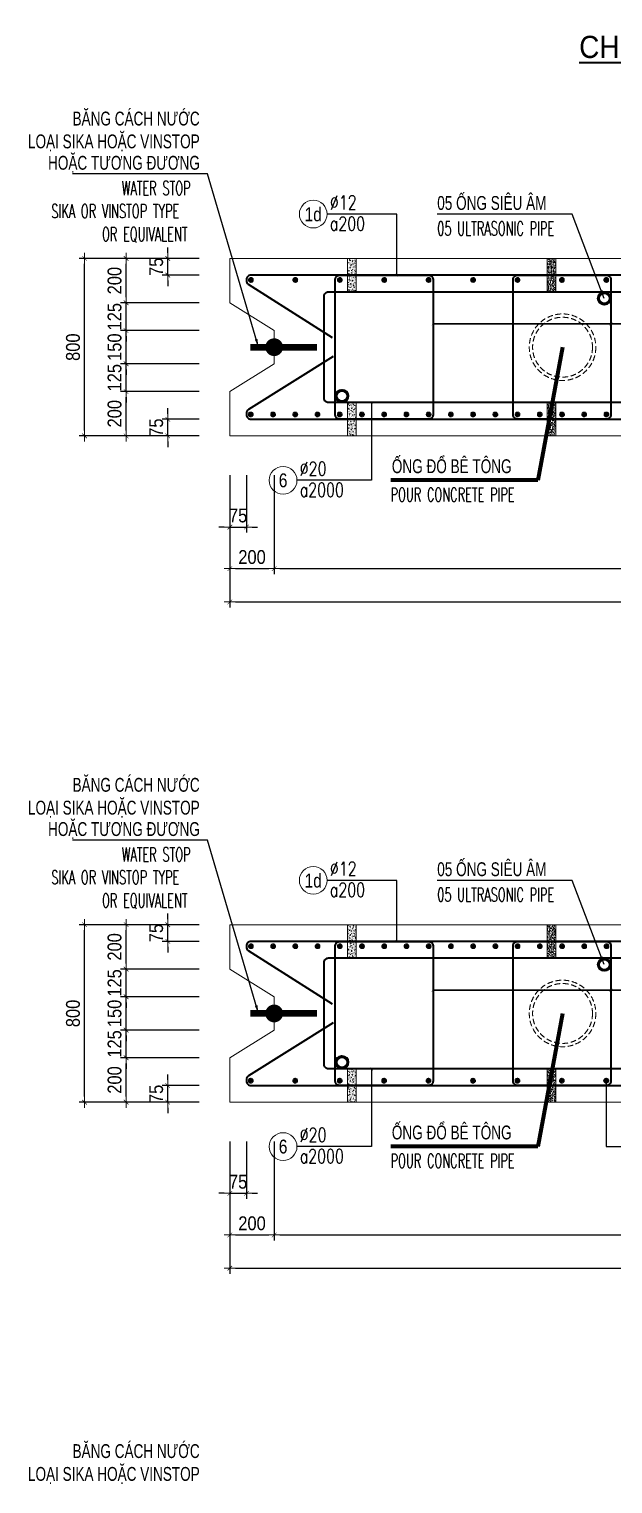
# Model space of a CAD drawing. Header units: millimetres. Extents: x -642477 to 1168880, y -27982 to 330379.
# Drawn here: x 261672 to 269568, y 82072 to 101745 of the extents above; entities that cross this region are included whole.
import ezdxf
from ezdxf.enums import TextEntityAlignment as Align

# ---------------------------------------------------------------- set-up
doc = ezdxf.new("R2010")
doc.units = ezdxf.units.MM
doc.linetypes.add('HIDDEN', pattern=[0.375, 0.25, -0.125])
doc.linetypes.add('HIDDEN2', pattern=[4.7625, 3.175, -1.5875])
doc.layers.get('0').update_dxf_attribs({"lineweight": 20})
doc.layers.get('Defpoints').update_dxf_attribs({"color": 151, "lineweight": 9})
for name, color, linetype, lineweight in [('NDC_S_BEAM', 3, 'HIDDEN2', 20), ('NDC_S_BREAK-LINE', 1, 'Continuous', 15), ('NDC_S_DIAPHGRAM WALL', 3, 'Continuous', 20), ('NDC_S_DIM', 1, 'Continuous', 15), ('NDC_S_ENG TITLE', 3, 'Continuous', 20), ('NDC_S_HATCH MATERIAL', 8, 'Continuous', 13), ('NDC_S_LEADER', 1, 'Continuous', 15), ('NDC_S_LEVEL TEXT', 7, 'Continuous', 20), ('NDC_S_REBAR', 4, 'Continuous', 35), ('NDC_S_VN TEXT', 7, 'Continuous', 20), ('NDC_S_VN TITLE', 6, 'Continuous', 35)]:
    doc.layers.add(name, color=color, linetype=linetype, lineweight=lineweight)
doc.layers.add('NDC_S_REBAR DES.', color=2, linetype='Continuous')
doc.styles.add('ARIAL', font='arial.ttf', dxfattribs={"width": 0.8})
doc.styles.add('NDC_ARIAL', font='arial.ttf', dxfattribs={"width": 0.85})
doc.styles.add('NDC_DIM', font='', dxfattribs={"width": 0.75})
doc.styles.add('NDC_EN TXT', font='romans.shx', dxfattribs={"width": 0.8})
doc.styles.get('NDC_DIM').set_extended_font_data('Dotum')
doc.dimstyles.new('A1-NDC-1-25 (x3)', dxfattribs={"dimscale": 75, "dimtxt": 2.5, "dimasz": 1, "dimexe": 1, "dimexo": 0, "dimgap": 0.8, "dimtad": 1, "dimdec": 0, "dimlfac": 0.333333, "dimdsep": 46, "dimtxsty": 'NDC_ARIAL', "dimblk": 'DIMMARK', "dimcen": 49999.938995, "dimdle": 1.5, "dimclrd": 1, "dimclre": 1, "dimclrt": 3, "dimadec": 0, "dimazin": 0, "dimtfac": 1, "dimtdec": 0, "dimtix": 1, "dimtmove": 2, "dimatfit": 3, "dimfxl": 1, "dimarcsym": 0})
doc.dimstyles.new('NDC_dim_25', dxfattribs={"dimscale": 25, "dimtxt": 2.2, "dimasz": 1.5, "dimexe": 1.5, "dimexo": 2.5, "dimgap": 1, "dimtad": 1, "dimdec": 0, "dimzin": 0, "dimdsep": 46, "dimtxsty": 'NDC_DIM', "dimblk": 'DIMMARK', "dimcen": 0.09, "dimdle": 1.2, "dimclrd": 1, "dimclre": 1, "dimclrt": 3, "dimadec": 0, "dimazin": 0, "dimtfac": 1, "dimtdec": 0, "dimtix": 1, "dimtofl": 0, "dimtmove": 0, "dimatfit": 3, "dimfxl": 6, "dimfxlon": 1, "dimtolj": 1, "dimtzin": 0, "dimarcsym": 0})

# ---------------------------------------------------------------- blocks, each defined once
blk = doc.blocks.new('DIMMARK')
at = {"layer": 'NDC_S_DIM', "color": 1}
blk.add_line((-1.5, 0), (1, 0), dxfattribs=at)
at = {"layer": 'NDC_S_DIM', "color": 2, "const_width": 0.1}
blk.add_lwpolyline([(-0.42, -0.42), (0.42, 0.42)], dxfattribs=at)
blk = doc.blocks.new('TV_001')
at = {"layer": 'NDC_S_DIAPHGRAM WALL', "ltscale": 0.01}
blk.add_line((20916.7, 15181.6), (26388.8, 13991.9), dxfattribs=at)
for points in [[(26558.8, 14773.6), (21086.6, 15963.3)], [(26558.8, 14773.6), (26516.3, 14578.2), (26294.3, 14498.5), (26262.4, 14352), (26431.3, 14187.3), (26388.8, 13991.9)]]:
    blk.add_lwpolyline(points, dxfattribs=at)
at = {"layer": 'NDC_S_DIAPHGRAM WALL', "ltscale": 50, "const_width": 30}
blk.add_lwpolyline([(26383.3, 14402.4), (26090.1, 14466.2)], dxfattribs=at)
at = {"layer": 'NDC_S_DIAPHGRAM WALL', "ltscale": 50, "const_width": 40}
blk.add_lwpolyline([(26297.9, 14421, -1), (26258.8, 14429.5, -1)], format="xyb", close=True, dxfattribs=at)
blk = doc.blocks.new('Ong sieu am')
at = {"layer": 'NDC_S_HATCH MATERIAL'}
h = blk.add_hatch(dxfattribs=at)
h.set_pattern_fill('ANSI31', color=256, scale=20)
h.set_pattern_definition([(45, (0, 0), (-1.76776695, 1.76776695), [])])
h.paths.add_polyline_path([(-7119.3, 51158.9, 1), (-7179.3, 51158.9, 1)])
h.paths.add_polyline_path([(-7171.3, 51158.9, -1), (-7127.3, 51158.9, -1)], flags=16)
at = {"layer": 'NDC_S_REBAR DES.'}
for radius in [30, 22]:
    blk.add_circle((-7149.3, 51158.9), radius, dxfattribs=at)
blk = doc.blocks.new('ong do BT')
at = {"layer": 'NDC_S_HATCH MATERIAL', "linetype": 'HIDDEN', "ltscale": 100}
for radius in [150, 135]:
    blk.add_circle((-6323.7, 51237.8), radius, dxfattribs=at)
blk = doc.blocks.new('con ke BT')
at = {"layer": 'NDC_S_HATCH MATERIAL'}
h = blk.add_hatch(dxfattribs=at)
h.set_pattern_fill('AR-CONC', color=256, scale=2)
h.set_pattern_definition([(50, (0, 0), (14.3452037, -1.2550427), [1.5, -16.5]), (355, (0, 0), (-2.7750267, 15.0438427), [1.2, -13.2]), (100.451444, (1.195, -0.105), (11.570177, 13.7888), [1.274804, -14.0228422]), (46.1842, (0, 4), (21.3448266, -3.3103856), [2.25, -24.75]), (96.635635, (1.779, 3.724), (18.693239, 19.482372), [1.912207, -21.034275]), (351.184164, (0, 4), (18.693239, 19.482372), [1.8, -19.8]), (21, (2, 3), (11.938141, -8.0523778), [1.5, -16.5]), (326, (2, 3), (4.8663066, 14.503001), [1.2, -13.2]), (71.451445, (2.995, 2.329), (16.8044475, 6.450623), [1.274804, -14.0228422]), (37.5, (0, 0), (0.2431971, 6.6578771), [0, -13.04, 0, -13.4, 0, -13.25]), (7.5, (0, 0), (5.2613907, 7.8882342), [0, -7.64, 0, -12.74, 0, -5.05]), (327.5, (-4.46, 0), (10.6764487, -0.45109743), [0, -5, 0, -15.6, 0, -20.7]), (317.5, (-6.46, 0), (11.6637234, 2.0020996), [0, -6.5, 0, -10.36, 0, -14.7])])
h.paths.add_polyline_path([(-7076.9, 51430.9), (-7116.9, 51430.9), (-7116.9, 51280.9), (-7076.9, 51280.9)])
at = {"layer": 'NDC_S_BREAK-LINE'}
blk.add_lwpolyline([(-7116.9, 51430.9), (-7116.9, 51280.9), (-7076.9, 51280.9), (-7076.9, 51430.9)], close=True, dxfattribs=at)
blk = doc.blocks.new('*U2362')
at = {"layer": 'NDC_S_LEADER', "xscale": 3, "yscale": 3, "zscale": 3}
blk.add_blockref('con ke BT', (21291, -154068), dxfattribs=at)
blk = doc.blocks.new('*U2363')
at = {"layer": 'NDC_S_DIM', "color": 0, "linetype": 'ByBlock', "lineweight": -2, "transparency": 16777216}
for p in [(0, 0), (2700, 0)]:
    blk.add_blockref('*U2362', p, dxfattribs=at)
blk = doc.blocks.new('*U2364')
at = {"layer": 'NDC_S_LEADER', "xscale": 3, "yscale": 3, "zscale": 3}
blk.add_blockref('con ke BT', (21291, -154068), dxfattribs=at)
blk = doc.blocks.new('*U2365')
at = {"layer": 'NDC_S_DIM', "color": 0, "linetype": 'ByBlock', "lineweight": -2, "transparency": 16777216}
for p in [(0, 0), (2700, 0)]:
    blk.add_blockref('*U2364', p, dxfattribs=at)
blk = doc.blocks.new('*U367')
blk.add_circle((-2.5, 0), 2.5)
at = {"layer": 'NDC_S_VN TEXT', "color": 3, "style": 'NDC_EN TXT', "width": 0.75}
for tag, p in [('DK1', (0.5, 0.85)), ('KC1', (0.5, -2.97))]:
    blk.add_attdef(tag, p, '', height=2.5, dxfattribs=at)
at = {"layer": 'NDC_S_VN TEXT', "color": 7, "style": 'ARIAL', "width": 0.8}
blk.add_attdef('SH2', text='', height=2.5, dxfattribs=at).set_placement((-2.5, 0), align=Align.MIDDLE)
blk = doc.blocks.new('kata_block_THEP')
at = {"layer": 'NDC_S_REBAR', "color": 0}
for p, q in [((-0.5, 0), (0.5, 0)), ((-0.35, 0.35), (0.35, -0.35)), ((0.35, 0.35), (-0.35, -0.35)), ((0, 0.5), (0, -0.5))]:
    blk.add_line(p, q, dxfattribs=at)
at = {"layer": 'NDC_S_REBAR', "color": 0, "const_width": 0.0833}
blk.add_lwpolyline([(-0.5, 0, 1), (0.5, 0, 1), (-0.5, 0, 1)], format="xyb", dxfattribs=at)
blk = doc.blocks.new('*U2375')
at = {"layer": 'NDC_S_REBAR', "ltscale": 80, "xscale": 72, "yscale": 72, "zscale": 72}
blk.add_blockref('kata_block_THEP', (0, 0), dxfattribs=at)
blk = doc.blocks.new('*U2376')
at = {"layer": 'NDC_S_LEVEL TEXT', "color": 0, "linetype": 'ByBlock', "lineweight": -2, "transparency": 16777216}
for p in [(0, 0), (600.9, 0), (1201.8, 0), (1802.7, 0), (2403.6, 0), (3004.5, 0), (3605.4, 0), (4206.3, 0), (4807.2, 0)]:
    blk.add_blockref('*U2375', p, dxfattribs=at)
blk = doc.blocks.new('*U2353')
at = {"layer": 'NDC_S_REBAR', "ltscale": 80, "xscale": 72, "yscale": 72, "zscale": 72}
blk.add_blockref('kata_block_THEP', (0, 0), dxfattribs=at)
blk = doc.blocks.new('*U2354')
at = {"layer": 'NDC_S_LEVEL TEXT', "color": 0, "linetype": 'ByBlock', "lineweight": -2, "transparency": 16777216}
for p in [(0, 0), (300.6, 0), (601.2, 0), (901.8, 0), (1202.4, 0), (1503, 0), (1803.6, 0), (2104.2, 0), (2404.8, 0), (2705.4, 0), (3006, 0), (3306.6, 0), (3607.2, 0), (3907.8, 0), (4208.4, 0), (4509, 0), (4809.6, 0)]:
    blk.add_blockref('*U2353', p, dxfattribs=at)
blk = doc.blocks.new('*U2356')
at = {"layer": 'NDC_S_LEADER', "xscale": 3, "yscale": 3, "zscale": 3}
blk.add_blockref('con ke BT', (21291, -154068), dxfattribs=at)
blk = doc.blocks.new('*U2357')
at = {"layer": 'NDC_S_DIM', "color": 0, "linetype": 'ByBlock', "lineweight": -2, "transparency": 16777216}
for p in [(0, 0), (2700, 0)]:
    blk.add_blockref('*U2356', p, dxfattribs=at)
blk = doc.blocks.new('*U2358')
at = {"layer": 'NDC_S_LEADER', "xscale": 3, "yscale": 3, "zscale": 3}
blk.add_blockref('con ke BT', (21291, -154068), dxfattribs=at)
blk = doc.blocks.new('*U2359')
at = {"layer": 'NDC_S_DIM', "color": 0, "linetype": 'ByBlock', "lineweight": -2, "transparency": 16777216}
for p in [(0, 0), (2700, 0)]:
    blk.add_blockref('*U2358', p, dxfattribs=at)
blk = doc.blocks.new('*U2368')
at = {"layer": 'NDC_S_REBAR', "ltscale": 80, "xscale": 72, "yscale": 72, "zscale": 72}
blk.add_blockref('kata_block_THEP', (0, 0), dxfattribs=at)
blk = doc.blocks.new('*U2369')
at = {"layer": 'NDC_S_LEVEL TEXT', "color": 0, "linetype": 'ByBlock', "lineweight": -2, "transparency": 16777216}
for p in [(0, 0), (600.9, 0), (1201.8, 0), (1802.7, 0), (2403.6, 0), (3004.5, 0), (3605.4, 0), (4206.3, 0), (4807.2, 0)]:
    blk.add_blockref('*U2368', p, dxfattribs=at)
blk = doc.blocks.new('*U2370')
at = {"layer": 'NDC_S_REBAR', "ltscale": 80, "xscale": 72, "yscale": 72, "zscale": 72}
blk.add_blockref('kata_block_THEP', (0, 0), dxfattribs=at)
blk = doc.blocks.new('*U2355')
at = {"layer": 'NDC_S_LEVEL TEXT', "color": 0, "linetype": 'ByBlock', "lineweight": -2, "transparency": 16777216}
for p in [(0, 0), (300.6, 0), (601.2, 0), (901.8, 0), (1202.4, 0), (1503, 0), (1803.6, 0), (2104.2, 0), (2404.8, 0), (2705.4, 0), (3006, 0), (3306.6, 0), (3607.2, 0), (3907.8, 0), (4208.4, 0), (4509, 0), (4809.6, 0)]:
    blk.add_blockref('*U2370', p, dxfattribs=at)
blk = doc.blocks.new('*D2416')
at = {"layer": 'Defpoints', "color": 0, "ltscale": 100, "transparency": 16777216}
for p in [(262984, 96844), (263973, 96844), (263973, 96244)]:
    blk.add_point(p, dxfattribs=at)
at = {"layer": 'NDC_S_DIM', "color": 1, "lineweight": -2, "ltscale": 100, "transparency": 16777216}
for p, q in [((263973, 96844), (262909, 96844)), ((262984, 96319), (262984, 96769)), ((263973, 96244), (262909, 96244))]:
    blk.add_line(p, q, dxfattribs=at)
at = {"layer": 'NDC_S_DIM', "color": 1, "lineweight": -2, "ltscale": 100, "transparency": 16777216, "xscale": 75, "yscale": 75, "zscale": 75}
for p, rotation in [((262984, 96844), 90), ((262984, 96244), 270)]:
    blk.add_blockref('DIMMARK', p, dxfattribs=dict(at, rotation=rotation))
at = {"layer": 'NDC_S_DIM', "color": 3, "ltscale": 100, "transparency": 16777216, "insert": (262828, 96544), "char_height": 187.5, "attachment_point": 5, "rotation": 90, "style": 'NDC_ARIAL'}
blk.add_mtext('200', dxfattribs=at)
blk = doc.blocks.new('*D2417')
at = {"layer": 'Defpoints', "color": 0, "ltscale": 100, "transparency": 16777216}
for p in [(262984, 97219), (263973, 97219), (263973, 96844)]:
    blk.add_point(p, dxfattribs=at)
at = {"layer": 'NDC_S_DIM', "color": 1, "lineweight": -2, "ltscale": 100, "transparency": 16777216}
for p, q in [((263973, 97219), (262909, 97219)), ((262984, 97294), (262984, 97369)), ((262984, 96844), (262984, 97219)), ((263973, 96844), (262909, 96844)), ((262984, 96769), (262984, 96694))]:
    blk.add_line(p, q, dxfattribs=at)
at = {"layer": 'NDC_S_DIM', "color": 1, "lineweight": -2, "ltscale": 100, "transparency": 16777216, "xscale": 75, "yscale": 75, "zscale": 75}
for p, rotation in [((262984, 97219), 270), ((262984, 96844), 90)]:
    blk.add_blockref('DIMMARK', p, dxfattribs=dict(at, rotation=rotation))
at = {"layer": 'NDC_S_DIM', "color": 3, "ltscale": 100, "transparency": 16777216, "insert": (262828, 97031), "char_height": 187.5, "attachment_point": 5, "rotation": 90, "style": 'NDC_ARIAL'}
blk.add_mtext('125', dxfattribs=at)
blk = doc.blocks.new('*D2418')
at = {"layer": 'Defpoints', "color": 0, "ltscale": 100, "transparency": 16777216}
for p in [(262984, 97669), (263973, 97669), (263973, 97219)]:
    blk.add_point(p, dxfattribs=at)
at = {"layer": 'NDC_S_DIM', "color": 1, "lineweight": -2, "ltscale": 100, "transparency": 16777216}
for p, q in [((262984, 97744), (262984, 97819)), ((263973, 97669), (262909, 97669)), ((262984, 97219), (262984, 97669)), ((263973, 97219), (262909, 97219)), ((262984, 97144), (262984, 97069))]:
    blk.add_line(p, q, dxfattribs=at)
at = {"layer": 'NDC_S_DIM', "color": 1, "lineweight": -2, "ltscale": 100, "transparency": 16777216, "xscale": 75, "yscale": 75, "zscale": 75}
for p, rotation in [((262984, 97669), 270), ((262984, 97219), 90)]:
    blk.add_blockref('DIMMARK', p, dxfattribs=dict(at, rotation=rotation))
at = {"layer": 'NDC_S_DIM', "color": 3, "ltscale": 100, "transparency": 16777216, "insert": (262828, 97444), "char_height": 187.5, "attachment_point": 5, "rotation": 90, "style": 'NDC_ARIAL'}
blk.add_mtext('150', dxfattribs=at)
blk = doc.blocks.new('*D2419')
at = {"layer": 'Defpoints', "color": 0, "ltscale": 100, "transparency": 16777216}
for p in [(262984, 98044), (263973, 98044), (263973, 97669)]:
    blk.add_point(p, dxfattribs=at)
at = {"layer": 'NDC_S_DIM', "color": 1, "lineweight": -2, "ltscale": 100, "transparency": 16777216}
for p, q in [((262984, 98119), (262984, 98194)), ((263973, 98044), (262909, 98044)), ((262984, 97669), (262984, 98044)), ((263973, 97669), (262909, 97669)), ((262984, 97594), (262984, 97519))]:
    blk.add_line(p, q, dxfattribs=at)
at = {"layer": 'NDC_S_DIM', "color": 1, "lineweight": -2, "ltscale": 100, "transparency": 16777216, "xscale": 75, "yscale": 75, "zscale": 75}
for p, rotation in [((262984, 98044), 270), ((262984, 97669), 90)]:
    blk.add_blockref('DIMMARK', p, dxfattribs=dict(at, rotation=rotation))
at = {"layer": 'NDC_S_DIM', "color": 3, "ltscale": 100, "transparency": 16777216, "insert": (262828, 97856), "char_height": 187.5, "attachment_point": 5, "rotation": 90, "style": 'NDC_ARIAL'}
blk.add_mtext('125', dxfattribs=at)
blk = doc.blocks.new('*D2420')
at = {"layer": 'Defpoints', "color": 0, "ltscale": 100, "transparency": 16777216}
for p in [(262984, 98644), (263973, 98644), (263973, 98044)]:
    blk.add_point(p, dxfattribs=at)
at = {"layer": 'NDC_S_DIM', "color": 1, "lineweight": -2, "ltscale": 100, "transparency": 16777216}
for p, q in [((263973, 98644), (262909, 98644)), ((262984, 98119), (262984, 98569)), ((263973, 98044), (262909, 98044))]:
    blk.add_line(p, q, dxfattribs=at)
at = {"layer": 'NDC_S_DIM', "color": 1, "lineweight": -2, "ltscale": 100, "transparency": 16777216, "xscale": 75, "yscale": 75, "zscale": 75}
for p, rotation in [((262984, 98644), 90), ((262984, 98044), 270)]:
    blk.add_blockref('DIMMARK', p, dxfattribs=dict(at, rotation=rotation))
at = {"layer": 'NDC_S_DIM', "color": 3, "ltscale": 100, "transparency": 16777216, "insert": (262828, 98344), "char_height": 187.5, "attachment_point": 5, "rotation": 90, "style": 'NDC_ARIAL'}
blk.add_mtext('200', dxfattribs=at)
blk = doc.blocks.new('*D2421')
at = {"layer": 'Defpoints', "color": 0, "ltscale": 100, "transparency": 16777216}
for p in [(262422, 98644), (263973, 98644), (263973, 96244)]:
    blk.add_point(p, dxfattribs=at)
at = {"layer": 'NDC_S_DIM', "color": 1, "lineweight": -2, "ltscale": 100, "transparency": 16777216}
for p, q in [((263973, 98644), (262347, 98644)), ((262422, 96319), (262422, 98569)), ((263973, 96244), (262347, 96244))]:
    blk.add_line(p, q, dxfattribs=at)
at = {"layer": 'NDC_S_DIM', "color": 1, "lineweight": -2, "ltscale": 100, "transparency": 16777216, "xscale": 75, "yscale": 75, "zscale": 75}
for p, rotation in [((262422, 98644), 90), ((262422, 96244), 270)]:
    blk.add_blockref('DIMMARK', p, dxfattribs=dict(at, rotation=rotation))
at = {"layer": 'NDC_S_DIM', "color": 3, "ltscale": 100, "transparency": 16777216, "insert": (262266, 97444), "char_height": 187.5, "attachment_point": 5, "rotation": 90, "style": 'NDC_ARIAL'}
blk.add_mtext('800', dxfattribs=at)
blk = doc.blocks.new('*D2422')
at = {"layer": 'Defpoints', "color": 0, "ltscale": 100, "transparency": 16777216}
for p in [(263547, 96469), (263973, 96469), (263973, 96244)]:
    blk.add_point(p, dxfattribs=at)
at = {"layer": 'NDC_S_DIM', "color": 1, "lineweight": -2, "ltscale": 100, "transparency": 16777216}
for p, q in [((263547, 96544), (263547, 96619)), ((263973, 96469), (263472, 96469)), ((263547, 96244), (263547, 96469)), ((263973, 96244), (263472, 96244)), ((263547, 96169), (263547, 96094))]:
    blk.add_line(p, q, dxfattribs=at)
at = {"layer": 'NDC_S_DIM', "color": 1, "lineweight": -2, "ltscale": 100, "transparency": 16777216, "xscale": 75, "yscale": 75, "zscale": 75}
for p, rotation in [((263547, 96469), 270), ((263547, 96244), 90)]:
    blk.add_blockref('DIMMARK', p, dxfattribs=dict(at, rotation=rotation))
at = {"layer": 'NDC_S_DIM', "color": 3, "ltscale": 100, "transparency": 16777216, "insert": (263391, 96356), "char_height": 187.5, "attachment_point": 5, "rotation": 90, "style": 'NDC_ARIAL'}
blk.add_mtext('75', dxfattribs=at)
blk = doc.blocks.new('*D2423')
at = {"layer": 'Defpoints', "color": 0, "ltscale": 100, "transparency": 16777216}
for p in [(263547, 98644), (263973, 98644), (263973, 98419)]:
    blk.add_point(p, dxfattribs=at)
at = {"layer": 'NDC_S_DIM', "color": 1, "lineweight": -2, "ltscale": 100, "transparency": 16777216}
for p, q in [((263547, 98719), (263547, 98794)), ((263973, 98644), (263472, 98644)), ((263547, 98419), (263547, 98644)), ((263973, 98419), (263472, 98419)), ((263547, 98344), (263547, 98269))]:
    blk.add_line(p, q, dxfattribs=at)
at = {"layer": 'NDC_S_DIM', "color": 1, "lineweight": -2, "ltscale": 100, "transparency": 16777216, "xscale": 75, "yscale": 75, "zscale": 75}
for p, rotation in [((263547, 98644), 270), ((263547, 98419), 90)]:
    blk.add_blockref('DIMMARK', p, dxfattribs=dict(at, rotation=rotation))
at = {"layer": 'NDC_S_DIM', "color": 3, "ltscale": 100, "transparency": 16777216, "insert": (263391, 98531), "char_height": 187.5, "attachment_point": 5, "rotation": 90, "style": 'NDC_ARIAL'}
blk.add_mtext('75', dxfattribs=at)
blk = doc.blocks.new('*D2432')
at = {"layer": 'Defpoints', "color": 0, "ltscale": 100, "transparency": 16777216}
for p in [(264387, 95714), (264612, 95714), (264612, 95011)]:
    blk.add_point(p, dxfattribs=at)
at = {"layer": 'NDC_S_DIM', "color": 1, "lineweight": -2, "ltscale": 100, "transparency": 16777216}
for p, q in [((264387, 95714), (264387, 94936)), ((264612, 95714), (264612, 94936)), ((264312, 95011), (264237, 95011)), ((264387, 95011), (264612, 95011)), ((264687, 95011), (264762, 95011))]:
    blk.add_line(p, q, dxfattribs=at)
at = {"layer": 'NDC_S_DIM', "color": 1, "lineweight": -2, "ltscale": 100, "transparency": 16777216, "xscale": 75, "yscale": 75, "zscale": 75}
blk.add_blockref('DIMMARK', (264387, 95011), dxfattribs=at)
at = {"layer": 'NDC_S_DIM', "color": 1, "lineweight": -2, "ltscale": 100, "transparency": 16777216, "xscale": 75, "yscale": 75, "zscale": 75, "rotation": 180}
blk.add_blockref('DIMMARK', (264612, 95011), dxfattribs=at)
at = {"layer": 'NDC_S_DIM', "color": 3, "ltscale": 100, "transparency": 16777216, "insert": (264499, 95167), "char_height": 187.5, "attachment_point": 5, "style": 'NDC_ARIAL'}
blk.add_mtext('75', dxfattribs=at)
blk = doc.blocks.new('*D2434')
at = {"layer": 'Defpoints', "color": 0, "ltscale": 100, "transparency": 16777216}
for p in [(264387, 95714), (264987, 95714), (264987, 94449)]:
    blk.add_point(p, dxfattribs=at)
at = {"layer": 'NDC_S_DIM', "color": 1, "lineweight": -2, "ltscale": 100, "transparency": 16777216}
for p, q in [((264387, 95714), (264387, 94374)), ((264987, 95714), (264987, 94374)), ((264462, 94449), (264912, 94449))]:
    blk.add_line(p, q, dxfattribs=at)
at = {"layer": 'NDC_S_DIM', "color": 1, "lineweight": -2, "ltscale": 100, "transparency": 16777216, "xscale": 75, "yscale": 75, "zscale": 75, "rotation": 180}
blk.add_blockref('DIMMARK', (264387, 94449), dxfattribs=at)
at = {"layer": 'NDC_S_DIM', "color": 1, "lineweight": -2, "ltscale": 100, "transparency": 16777216, "xscale": 75, "yscale": 75, "zscale": 75}
blk.add_blockref('DIMMARK', (264987, 94449), dxfattribs=at)
at = {"layer": 'NDC_S_DIM', "color": 3, "ltscale": 100, "transparency": 16777216, "insert": (264687, 94605), "char_height": 187.5, "attachment_point": 5, "style": 'NDC_ARIAL'}
blk.add_mtext('200', dxfattribs=at)
blk = doc.blocks.new('*D2435')
at = {"layer": 'Defpoints', "color": 0, "ltscale": 100, "transparency": 16777216}
for p in [(264987, 95714), (281187, 95714), (281187, 94449)]:
    blk.add_point(p, dxfattribs=at)
at = {"layer": 'NDC_S_DIM', "color": 1, "lineweight": -2, "ltscale": 100, "transparency": 16777216}
for p, q in [((264987, 95714), (264987, 94374)), ((281187, 95714), (281187, 94374)), ((265062, 94449), (281112, 94449))]:
    blk.add_line(p, q, dxfattribs=at)
at = {"layer": 'NDC_S_DIM', "color": 1, "lineweight": -2, "ltscale": 100, "transparency": 16777216, "xscale": 75, "yscale": 75, "zscale": 75, "rotation": 180}
blk.add_blockref('DIMMARK', (264987, 94449), dxfattribs=at)
at = {"layer": 'NDC_S_DIM', "color": 1, "lineweight": -2, "ltscale": 100, "transparency": 16777216, "xscale": 75, "yscale": 75, "zscale": 75}
blk.add_blockref('DIMMARK', (281187, 94449), dxfattribs=at)
at = {"layer": 'NDC_S_DIM', "color": 3, "ltscale": 100, "transparency": 16777216, "insert": (273087, 94605), "char_height": 187.5, "attachment_point": 5, "style": 'NDC_ARIAL'}
blk.add_mtext('5400', dxfattribs=at)
blk = doc.blocks.new('*D2437')
at = {"layer": 'Defpoints', "color": 0, "ltscale": 100, "transparency": 16777216}
for p in [(264387, 95714), (281187, 95714), (281187, 93999)]:
    blk.add_point(p, dxfattribs=at)
at = {"layer": 'NDC_S_DIM', "color": 1, "lineweight": -2, "ltscale": 100, "transparency": 16777216}
for p, q in [((264387, 95714), (264387, 93924)), ((281187, 95714), (281187, 93924)), ((264462, 93999), (281112, 93999))]:
    blk.add_line(p, q, dxfattribs=at)
at = {"layer": 'NDC_S_DIM', "color": 1, "lineweight": -2, "ltscale": 100, "transparency": 16777216, "xscale": 75, "yscale": 75, "zscale": 75, "rotation": 180}
blk.add_blockref('DIMMARK', (264387, 93999), dxfattribs=at)
at = {"layer": 'NDC_S_DIM', "color": 1, "lineweight": -2, "ltscale": 100, "transparency": 16777216, "xscale": 75, "yscale": 75, "zscale": 75}
blk.add_blockref('DIMMARK', (281187, 93999), dxfattribs=at)
at = {"layer": 'NDC_S_DIM', "color": 3, "ltscale": 100, "transparency": 16777216, "insert": (272787, 94155), "char_height": 187.5, "attachment_point": 5, "style": 'NDC_ARIAL'}
blk.add_mtext('5600', dxfattribs=at)
blk = doc.blocks.new('*D2394')
at = {"layer": 'Defpoints', "color": 0, "ltscale": 100, "transparency": 16777216}
for p in [(262984, 87834), (263973, 87834), (263973, 87234)]:
    blk.add_point(p, dxfattribs=at)
at = {"layer": 'NDC_S_DIM', "color": 1, "lineweight": -2, "ltscale": 100, "transparency": 16777216}
for p, q in [((263973, 87834), (262909, 87834)), ((262984, 87309), (262984, 87759)), ((263973, 87234), (262909, 87234))]:
    blk.add_line(p, q, dxfattribs=at)
at = {"layer": 'NDC_S_DIM', "color": 1, "lineweight": -2, "ltscale": 100, "transparency": 16777216, "xscale": 75, "yscale": 75, "zscale": 75}
for p, rotation in [((262984, 87834), 90), ((262984, 87234), 270)]:
    blk.add_blockref('DIMMARK', p, dxfattribs=dict(at, rotation=rotation))
at = {"layer": 'NDC_S_DIM', "color": 3, "ltscale": 100, "transparency": 16777216, "insert": (262828, 87534), "char_height": 187.5, "attachment_point": 5, "rotation": 90, "style": 'NDC_ARIAL'}
blk.add_mtext('200', dxfattribs=at)
blk = doc.blocks.new('*D2395')
at = {"layer": 'Defpoints', "color": 0, "ltscale": 100, "transparency": 16777216}
for p in [(262984, 88209), (263973, 88209), (263973, 87834)]:
    blk.add_point(p, dxfattribs=at)
at = {"layer": 'NDC_S_DIM', "color": 1, "lineweight": -2, "ltscale": 100, "transparency": 16777216}
for p, q in [((262984, 88284), (262984, 88359)), ((263973, 88209), (262909, 88209)), ((262984, 87834), (262984, 88209)), ((263973, 87834), (262909, 87834)), ((262984, 87759), (262984, 87684))]:
    blk.add_line(p, q, dxfattribs=at)
at = {"layer": 'NDC_S_DIM', "color": 1, "lineweight": -2, "ltscale": 100, "transparency": 16777216, "xscale": 75, "yscale": 75, "zscale": 75}
for p, rotation in [((262984, 88209), 270), ((262984, 87834), 90)]:
    blk.add_blockref('DIMMARK', p, dxfattribs=dict(at, rotation=rotation))
at = {"layer": 'NDC_S_DIM', "color": 3, "ltscale": 100, "transparency": 16777216, "insert": (262828, 88021), "char_height": 187.5, "attachment_point": 5, "rotation": 90, "style": 'NDC_ARIAL'}
blk.add_mtext('125', dxfattribs=at)
blk = doc.blocks.new('*D2396')
at = {"layer": 'Defpoints', "color": 0, "ltscale": 100, "transparency": 16777216}
for p in [(262984, 88659), (263973, 88659), (263973, 88209)]:
    blk.add_point(p, dxfattribs=at)
at = {"layer": 'NDC_S_DIM', "color": 1, "lineweight": -2, "ltscale": 100, "transparency": 16777216}
for p, q in [((262984, 88734), (262984, 88809)), ((263973, 88659), (262909, 88659)), ((262984, 88209), (262984, 88659)), ((263973, 88209), (262909, 88209)), ((262984, 88134), (262984, 88059))]:
    blk.add_line(p, q, dxfattribs=at)
at = {"layer": 'NDC_S_DIM', "color": 1, "lineweight": -2, "ltscale": 100, "transparency": 16777216, "xscale": 75, "yscale": 75, "zscale": 75}
for p, rotation in [((262984, 88659), 270), ((262984, 88209), 90)]:
    blk.add_blockref('DIMMARK', p, dxfattribs=dict(at, rotation=rotation))
at = {"layer": 'NDC_S_DIM', "color": 3, "ltscale": 100, "transparency": 16777216, "insert": (262828, 88434), "char_height": 187.5, "attachment_point": 5, "rotation": 90, "style": 'NDC_ARIAL'}
blk.add_mtext('150', dxfattribs=at)
blk = doc.blocks.new('*D2397')
at = {"layer": 'Defpoints', "color": 0, "ltscale": 100, "transparency": 16777216}
for p in [(262984, 89034), (263973, 89034), (263973, 88659)]:
    blk.add_point(p, dxfattribs=at)
at = {"layer": 'NDC_S_DIM', "color": 1, "lineweight": -2, "ltscale": 100, "transparency": 16777216}
for p, q in [((262984, 89109), (262984, 89184)), ((263973, 89034), (262909, 89034)), ((262984, 88659), (262984, 89034)), ((263973, 88659), (262909, 88659)), ((262984, 88584), (262984, 88509))]:
    blk.add_line(p, q, dxfattribs=at)
at = {"layer": 'NDC_S_DIM', "color": 1, "lineweight": -2, "ltscale": 100, "transparency": 16777216, "xscale": 75, "yscale": 75, "zscale": 75}
for p, rotation in [((262984, 89034), 270), ((262984, 88659), 90)]:
    blk.add_blockref('DIMMARK', p, dxfattribs=dict(at, rotation=rotation))
at = {"layer": 'NDC_S_DIM', "color": 3, "ltscale": 100, "transparency": 16777216, "insert": (262828, 88846), "char_height": 187.5, "attachment_point": 5, "rotation": 90, "style": 'NDC_ARIAL'}
blk.add_mtext('125', dxfattribs=at)
blk = doc.blocks.new('*D2398')
at = {"layer": 'Defpoints', "color": 0, "ltscale": 100, "transparency": 16777216}
for p in [(262984, 89634), (263973, 89634), (263973, 89034)]:
    blk.add_point(p, dxfattribs=at)
at = {"layer": 'NDC_S_DIM', "color": 1, "lineweight": -2, "ltscale": 100, "transparency": 16777216}
for p, q in [((263973, 89634), (262909, 89634)), ((262984, 89109), (262984, 89559)), ((263973, 89034), (262909, 89034))]:
    blk.add_line(p, q, dxfattribs=at)
at = {"layer": 'NDC_S_DIM', "color": 1, "lineweight": -2, "ltscale": 100, "transparency": 16777216, "xscale": 75, "yscale": 75, "zscale": 75}
for p, rotation in [((262984, 89634), 90), ((262984, 89034), 270)]:
    blk.add_blockref('DIMMARK', p, dxfattribs=dict(at, rotation=rotation))
at = {"layer": 'NDC_S_DIM', "color": 3, "ltscale": 100, "transparency": 16777216, "insert": (262828, 89334), "char_height": 187.5, "attachment_point": 5, "rotation": 90, "style": 'NDC_ARIAL'}
blk.add_mtext('200', dxfattribs=at)
blk = doc.blocks.new('*D2399')
at = {"layer": 'Defpoints', "color": 0, "ltscale": 100, "transparency": 16777216}
for p in [(262422, 89634), (263973, 89634), (263973, 87234)]:
    blk.add_point(p, dxfattribs=at)
at = {"layer": 'NDC_S_DIM', "color": 1, "lineweight": -2, "ltscale": 100, "transparency": 16777216}
for p, q in [((263973, 89634), (262347, 89634)), ((262422, 87309), (262422, 89559)), ((263973, 87234), (262347, 87234))]:
    blk.add_line(p, q, dxfattribs=at)
at = {"layer": 'NDC_S_DIM', "color": 1, "lineweight": -2, "ltscale": 100, "transparency": 16777216, "xscale": 75, "yscale": 75, "zscale": 75}
for p, rotation in [((262422, 89634), 90), ((262422, 87234), 270)]:
    blk.add_blockref('DIMMARK', p, dxfattribs=dict(at, rotation=rotation))
at = {"layer": 'NDC_S_DIM', "color": 3, "ltscale": 100, "transparency": 16777216, "insert": (262266, 88434), "char_height": 187.5, "attachment_point": 5, "rotation": 90, "style": 'NDC_ARIAL'}
blk.add_mtext('800', dxfattribs=at)
blk = doc.blocks.new('*D2400')
at = {"layer": 'Defpoints', "color": 0, "ltscale": 100, "transparency": 16777216}
for p in [(263547, 87459), (263973, 87459), (263973, 87234)]:
    blk.add_point(p, dxfattribs=at)
at = {"layer": 'NDC_S_DIM', "color": 1, "lineweight": -2, "ltscale": 100, "transparency": 16777216}
for p, q in [((263547, 87534), (263547, 87609)), ((263973, 87459), (263472, 87459)), ((263547, 87234), (263547, 87459)), ((263973, 87234), (263472, 87234)), ((263547, 87159), (263547, 87084))]:
    blk.add_line(p, q, dxfattribs=at)
at = {"layer": 'NDC_S_DIM', "color": 1, "lineweight": -2, "ltscale": 100, "transparency": 16777216, "xscale": 75, "yscale": 75, "zscale": 75}
for p, rotation in [((263547, 87459), 270), ((263547, 87234), 90)]:
    blk.add_blockref('DIMMARK', p, dxfattribs=dict(at, rotation=rotation))
at = {"layer": 'NDC_S_DIM', "color": 3, "ltscale": 100, "transparency": 16777216, "insert": (263391, 87346), "char_height": 187.5, "attachment_point": 5, "rotation": 90, "style": 'NDC_ARIAL'}
blk.add_mtext('75', dxfattribs=at)
blk = doc.blocks.new('*D2401')
at = {"layer": 'Defpoints', "color": 0, "ltscale": 100, "transparency": 16777216}
for p in [(263547, 89634), (263973, 89634), (263973, 89409)]:
    blk.add_point(p, dxfattribs=at)
at = {"layer": 'NDC_S_DIM', "color": 1, "lineweight": -2, "ltscale": 100, "transparency": 16777216}
for p, q in [((263547, 89709), (263547, 89784)), ((263973, 89634), (263472, 89634)), ((263547, 89409), (263547, 89634)), ((263973, 89409), (263472, 89409)), ((263547, 89334), (263547, 89259))]:
    blk.add_line(p, q, dxfattribs=at)
at = {"layer": 'NDC_S_DIM', "color": 1, "lineweight": -2, "ltscale": 100, "transparency": 16777216, "xscale": 75, "yscale": 75, "zscale": 75}
for p, rotation in [((263547, 89634), 270), ((263547, 89409), 90)]:
    blk.add_blockref('DIMMARK', p, dxfattribs=dict(at, rotation=rotation))
at = {"layer": 'NDC_S_DIM', "color": 3, "ltscale": 100, "transparency": 16777216, "insert": (263391, 89521), "char_height": 187.5, "attachment_point": 5, "rotation": 90, "style": 'NDC_ARIAL'}
blk.add_mtext('75', dxfattribs=at)
blk = doc.blocks.new('*D2410')
at = {"layer": 'Defpoints', "color": 0, "ltscale": 100, "transparency": 16777216}
for p in [(264387, 86704), (264612, 86704), (264612, 86002)]:
    blk.add_point(p, dxfattribs=at)
at = {"layer": 'NDC_S_DIM', "color": 1, "lineweight": -2, "ltscale": 100, "transparency": 16777216}
for p, q in [((264387, 86704), (264387, 85927)), ((264612, 86704), (264612, 85927)), ((264312, 86002), (264237, 86002)), ((264387, 86002), (264612, 86002)), ((264687, 86002), (264762, 86002))]:
    blk.add_line(p, q, dxfattribs=at)
at = {"layer": 'NDC_S_DIM', "color": 1, "lineweight": -2, "ltscale": 100, "transparency": 16777216, "xscale": 75, "yscale": 75, "zscale": 75}
blk.add_blockref('DIMMARK', (264387, 86002), dxfattribs=at)
at = {"layer": 'NDC_S_DIM', "color": 1, "lineweight": -2, "ltscale": 100, "transparency": 16777216, "xscale": 75, "yscale": 75, "zscale": 75, "rotation": 180}
blk.add_blockref('DIMMARK', (264612, 86002), dxfattribs=at)
at = {"layer": 'NDC_S_DIM', "color": 3, "ltscale": 100, "transparency": 16777216, "insert": (264499, 86157), "char_height": 187.5, "attachment_point": 5, "style": 'NDC_ARIAL'}
blk.add_mtext('75', dxfattribs=at)
blk = doc.blocks.new('*D2412')
at = {"layer": 'Defpoints', "color": 0, "ltscale": 100, "transparency": 16777216}
for p in [(264387, 86704), (264987, 86704), (264987, 85439)]:
    blk.add_point(p, dxfattribs=at)
at = {"layer": 'NDC_S_DIM', "color": 1, "lineweight": -2, "ltscale": 100, "transparency": 16777216}
for p, q in [((264387, 86704), (264387, 85364)), ((264987, 86704), (264987, 85364)), ((264462, 85439), (264912, 85439))]:
    blk.add_line(p, q, dxfattribs=at)
at = {"layer": 'NDC_S_DIM', "color": 1, "lineweight": -2, "ltscale": 100, "transparency": 16777216, "xscale": 75, "yscale": 75, "zscale": 75, "rotation": 180}
blk.add_blockref('DIMMARK', (264387, 85439), dxfattribs=at)
at = {"layer": 'NDC_S_DIM', "color": 1, "lineweight": -2, "ltscale": 100, "transparency": 16777216, "xscale": 75, "yscale": 75, "zscale": 75}
blk.add_blockref('DIMMARK', (264987, 85439), dxfattribs=at)
at = {"layer": 'NDC_S_DIM', "color": 3, "ltscale": 100, "transparency": 16777216, "insert": (264687, 85595), "char_height": 187.5, "attachment_point": 5, "style": 'NDC_ARIAL'}
blk.add_mtext('200', dxfattribs=at)
blk = doc.blocks.new('*D2413')
at = {"layer": 'Defpoints', "color": 0, "ltscale": 100, "transparency": 16777216}
for p in [(264987, 86704), (281187, 86704), (281187, 85439)]:
    blk.add_point(p, dxfattribs=at)
at = {"layer": 'NDC_S_DIM', "color": 1, "lineweight": -2, "ltscale": 100, "transparency": 16777216}
for p, q in [((264987, 86704), (264987, 85364)), ((281187, 86704), (281187, 85364)), ((265062, 85439), (281112, 85439))]:
    blk.add_line(p, q, dxfattribs=at)
at = {"layer": 'NDC_S_DIM', "color": 1, "lineweight": -2, "ltscale": 100, "transparency": 16777216, "xscale": 75, "yscale": 75, "zscale": 75, "rotation": 180}
blk.add_blockref('DIMMARK', (264987, 85439), dxfattribs=at)
at = {"layer": 'NDC_S_DIM', "color": 1, "lineweight": -2, "ltscale": 100, "transparency": 16777216, "xscale": 75, "yscale": 75, "zscale": 75}
blk.add_blockref('DIMMARK', (281187, 85439), dxfattribs=at)
at = {"layer": 'NDC_S_DIM', "color": 3, "ltscale": 100, "transparency": 16777216, "insert": (273087, 85595), "char_height": 187.5, "attachment_point": 5, "style": 'NDC_ARIAL'}
blk.add_mtext('5400', dxfattribs=at)
blk = doc.blocks.new('*D2415')
at = {"layer": 'Defpoints', "color": 0, "ltscale": 100, "transparency": 16777216}
for p in [(264387, 86704), (281187, 86704), (281187, 84989)]:
    blk.add_point(p, dxfattribs=at)
at = {"layer": 'NDC_S_DIM', "color": 1, "lineweight": -2, "ltscale": 100, "transparency": 16777216}
for p, q in [((264387, 86704), (264387, 84914)), ((281187, 86704), (281187, 84914)), ((264462, 84989), (281112, 84989))]:
    blk.add_line(p, q, dxfattribs=at)
at = {"layer": 'NDC_S_DIM', "color": 1, "lineweight": -2, "ltscale": 100, "transparency": 16777216, "xscale": 75, "yscale": 75, "zscale": 75, "rotation": 180}
blk.add_blockref('DIMMARK', (264387, 84989), dxfattribs=at)
at = {"layer": 'NDC_S_DIM', "color": 1, "lineweight": -2, "ltscale": 100, "transparency": 16777216, "xscale": 75, "yscale": 75, "zscale": 75}
blk.add_blockref('DIMMARK', (281187, 84989), dxfattribs=at)
at = {"layer": 'NDC_S_DIM', "color": 3, "ltscale": 100, "transparency": 16777216, "insert": (272787, 85145), "char_height": 187.5, "attachment_point": 5, "style": 'NDC_ARIAL'}
blk.add_mtext('5600', dxfattribs=at)

msp = doc.modelspace()

# ---------------------------------------------------------------- linework, layer by layer
at = {"layer": 'NDC_S_REBAR'}
for points in [[(265782.2, 97318), (264639.8, 96601, 0.2585925), (264611.6, 96550.2), (264611.6, 96528.7, 0.4142136), (264671.6, 96468.7), (280901.6, 96468.7, 0.4142136), (280961.6, 96528.7), (280961.6, 98358.7, 0.4142136), (280901.6, 98418.7), (264671.6, 98418.7, 0.4142136), (264611.6, 98358.7), (264611.6, 98342.9, 0.2239077), (264633.4, 98296.6), (265771, 97575.7)], [(265782.2, 88308.1), (264639.8, 87591.1, 0.2585925), (264611.6, 87540.3), (264611.6, 87518.8, 0.4142136), (264671.6, 87458.8), (280901.6, 87458.8, 0.4142136), (280961.6, 87518.8), (280961.6, 89348.8, 0.4142136), (280901.6, 89408.8), (264671.6, 89408.8, 0.4142136), (264611.6, 89348.8), (264611.6, 89333, 0.2239077), (264633.4, 89286.7), (265771, 88565.8)]]:
    msp.add_lwpolyline(points, format="xyb", dxfattribs=at)
for points in [[(265873.5, 98418.7), (267074.8, 98418.7, -0.4142136), (267134.8, 98358.7), (267134.8, 96528.7, -0.4142136), (267074.8, 96468.7), (265873.5, 96468.7, -0.4142136), (265813.5, 96528.7), (265813.5, 98358.7, -0.4142136)], [(268279.5, 98418.7), (269480.8, 98418.7, -0.4142136), (269540.8, 98358.7), (269540.8, 96528.7, -0.4142136), (269480.8, 96468.7), (268279.5, 96468.7, -0.4142136), (268219.5, 96528.7), (268219.5, 98358.7, -0.4142136)], [(265721.6, 98193.7), (280676.6, 98193.7, -0.4142136), (280736.6, 98133.7), (280736.6, 96753.7, -0.4142136), (280676.6, 96693.7), (265721.6, 96693.7, -0.4142136), (265661.6, 96753.7), (265661.6, 98133.7, -0.4142136)], [(265873.5, 89408.8), (267074.8, 89408.8, -0.4142136), (267134.8, 89348.8), (267134.8, 87518.8, -0.4142136), (267074.8, 87458.8), (265873.5, 87458.8, -0.4142136), (265813.5, 87518.8), (265813.5, 89348.8, -0.4142136)], [(268279.5, 89408.8), (269480.8, 89408.8, -0.4142136), (269540.8, 89348.8), (269540.8, 87518.8, -0.4142136), (269480.8, 87458.8), (268279.5, 87458.8, -0.4142136), (268219.5, 87518.8), (268219.5, 89348.8, -0.4142136)], [(265721.6, 89183.8), (280676.6, 89183.8, -0.4142136), (280736.6, 89123.8), (280736.6, 87743.8, -0.4142136), (280676.6, 87683.8), (265721.6, 87683.8, -0.4142136), (265661.6, 87743.8), (265661.6, 89123.8, -0.4142136)]]:
    msp.add_lwpolyline(points, format="xyb", close=True, dxfattribs=at)

# ---------------------------------------------------------------- block references
at = {"layer": 'NDC_S_BEAM', "xscale": -3, "yscale": 3, "zscale": 3, "rotation": 347.733965496706}
for p in [(332828.1, 38407.2), (332828.1, 29397.3)]:
    msp.add_blockref('TV_001', p, dxfattribs=at)
at = {"layer": 'NDC_S_DIM', "ltscale": 80, "xscale": 75, "yscale": 75, "zscale": 75}
for p, values in [((265702, 99243.7), {'SH2': '1d', 'DK1': '%%c12', 'KC1': 'a200'}), ((265294.6, 95643.6), {'SH2': '6', 'DK1': '%%c20', 'KC1': 'a2000'}), ((265702, 90233.8), {'SH2': '1d', 'DK1': '%%c12', 'KC1': 'a200'}), ((265294.6, 86633.7), {'SH2': '6', 'DK1': '%%c20', 'KC1': 'a2000'})]:
    msp.add_blockref('*U367', p, dxfattribs=at).add_auto_attribs(values)
at = {"layer": 'NDC_S_DIM'}
for name, p in [('*U2363', (266036.6, 98418.7)), ('*U2365', (266036.6, 96468.7)), ('*U2357', (266036.6, 89408.8)), ('*U2359', (266036.6, 87458.8))]:
    msp.add_blockref(name, p, dxfattribs=at)
at = {"layer": 'NDC_S_LEADER', "xscale": 3, "yscale": 3, "zscale": 3}
for name, p in [('Ong sieu am', (290898.7, -55372.9)), ('ong do BT', (287857.8, -56269.8)), ('Ong sieu am', (287351.4, -56692.9)), ('Ong sieu am', (290898.7, -64382.8)), ('ong do BT', (287857.8, -65279.7)), ('Ong sieu am', (287351.4, -65702.8))]:
    msp.add_blockref(name, p, dxfattribs=at)
at = {"layer": 'NDC_S_LEVEL TEXT'}
for name, p in [('*U2376', (264671.1, 98352.7)), ('*U2355', (264671.1, 89342.8))]:
    msp.add_blockref(name, p, dxfattribs=at)
at = {"layer": 'NDC_S_LEVEL TEXT', "extrusion": (0, 0, -1), "zscale": -1, "rotation": 180}
for name, p in [('*U2354', (-264671.1, 96534.7)), ('*U2369', (-264671.1, 87524.8))]:
    msp.add_blockref(name, p, dxfattribs=at)

# ---------------------------------------------------------------- texts
at = {"layer": 'NDC_S_ENG TITLE', "style": 'NDC_EN TXT', "width": 0.6}
for s, p in [('WATER STOP', (262925.4, 99593.3)), ('SIKA OR VINSTOP TYPE', (261971.8, 99284.6)), ('OR EQUIVALENT', (262657.5, 98971.2)), ('05 ULTRASONIC PIPE', (267191.9, 99050)), ('POUR CONCRETE PIPE', (266561, 95450)), ('WATER STOP', (262925.4, 90583.4)), ('SIKA OR VINSTOP TYPE', (261971.8, 90274.7)), ('05 ULTRASONIC PIPE', (267191.9, 90040.1)), ('OR EQUIVALENT', (262657.5, 89961.3)), ('POUR CONCRETE PIPE', (266561, 86440.1))]:
    msp.add_text(s, height=187.5, dxfattribs=at).set_placement(p, align=Align.MIDDLE_LEFT)
at = {"layer": 'NDC_S_LEVEL TEXT', "style": 'NDC_ARIAL', "width": 0.7}
for s, p in [('BĂNG CÁCH NƯỚC', (262259.4, 100535.4)), ('LOẠI SIKA HOẶC VINSTOP', (261656.7, 100226.8)), ('HOẶC TƯƠNG ĐƯƠNG', (261928.3, 99937.4)), ('05 ỐNG SIÊU ÂM', (267191.9, 99394.1)), ('ỐNG ĐỔ BÊ TÔNG', (266577.8, 95834.1)), ('BĂNG CÁCH NƯỚC', (262259.4, 91525.5)), ('LOẠI SIKA HOẶC VINSTOP', (261656.7, 91216.9)), ('HOẶC TƯƠNG ĐƯƠNG', (261928.3, 90927.5)), ('05 ỐNG SIÊU ÂM', (267191.9, 90384.2)), ('ỐNG ĐỔ BÊ TÔNG', (266577.8, 86824.2)), ('BĂNG CÁCH NƯỚC', (262259.4, 82515.6)), ('LOẠI SIKA HOẶC VINSTOP', (261656.7, 82207))]:
    msp.add_text(s, height=187.5, dxfattribs=at).set_placement(p, align=Align.MIDDLE_LEFT)
at = {"layer": 'NDC_S_VN TITLE', "style": 'NDC_ARIAL', "width": 0.9}
msp.add_text('%%UCHI TIẾT TƯỜNG VÂY TV2B (SL: 02)', height=300, dxfattribs=at).set_placement((272347.5, 101504.9), align=Align.MIDDLE)

# ---------------------------------------------------------------- dimensions: what is measured, and where the dimension line sits
at = {"layer": 'NDC_S_DIM', "ltscale": 100}
for base, p1, p2, picture, middle in [((263546.5, 98643.7), (263973, 98418.7), (263973, 98643.7), '*D2423', (263391.2, 98531.2)), ((262421.5, 98643.7), (263973, 96243.7), (263973, 98643.7), '*D2421', (262265.8, 97443.7)), ((262984, 98643.7), (263973, 98043.7), (263973, 98643.7), '*D2420', (262828.3, 98343.7)), ((262984, 98043.7), (263973, 97668.7), (263973, 98043.7), '*D2419', (262828.3, 97856.2)), ((262984, 97668.7), (263973, 97218.7), (263973, 97668.7), '*D2418', (262828.3, 97443.7)), ((262984, 97218.7), (263973, 96843.7), (263973, 97218.7), '*D2417', (262828.3, 97031.2)), ((262984, 96843.7), (263973, 96243.7), (263973, 96843.7), '*D2416', (262828.3, 96543.7)), ((263546.5, 96468.7), (263973, 96243.7), (263973, 96468.7), '*D2422', (263391.2, 96356.2)), ((263546.5, 89633.8), (263973, 89408.8), (263973, 89633.8), '*D2401', (263391.2, 89521.3)), ((262421.5, 89633.8), (263973, 87233.8), (263973, 89633.8), '*D2399', (262265.8, 88433.8)), ((262984, 89633.8), (263973, 89033.8), (263973, 89633.8), '*D2398', (262828.3, 89333.8)), ((262984, 89033.8), (263973, 88658.8), (263973, 89033.8), '*D2397', (262828.3, 88846.3)), ((262984, 88658.8), (263973, 88208.8), (263973, 88658.8), '*D2396', (262828.3, 88433.8)), ((262984, 88208.8), (263973, 87833.8), (263973, 88208.8), '*D2395', (262828.3, 88021.3)), ((262984, 87833.8), (263973, 87233.8), (263973, 87833.8), '*D2394', (262828.3, 87533.8)), ((263546.5, 87458.8), (263973, 87233.8), (263973, 87458.8), '*D2400', (263391.2, 87346.3))]:
    dim = msp.add_linear_dim(base=base, p1=p1, p2=p2, angle=90, dimstyle='A1-NDC-1-25 (x3)', dxfattribs=at)
    dim.commit()
    dim.dimension.update_dxf_attribs({"geometry": picture, "text_midpoint": middle})
for base, p1, p2, picture, middle in [((264611.6, 95011.5), (264386.6, 95714.1), (264611.6, 95714.1), '*D2432', (264499.1, 95166.8)), ((264986.6, 94449), (264386.6, 95714.1), (264986.6, 95714.1), '*D2434', (264686.6, 94604.7)), ((281186.6, 93999), (264386.6, 95714.1), (281186.6, 95714.1), '*D2437', (272786.6, 94154.7)), ((281186.6, 94449), (264986.6, 95714.1), (281186.6, 95714.1), '*D2435', (273086.6, 94604.7)), ((264611.6, 86001.6), (264386.6, 86704.2), (264611.6, 86704.2), '*D2410', (264499.1, 86156.9)), ((264986.6, 85439.1), (264386.6, 86704.2), (264986.6, 86704.2), '*D2412', (264686.6, 85594.8)), ((281186.6, 84989.1), (264386.6, 86704.2), (281186.6, 86704.2), '*D2415', (272786.6, 85144.8)), ((281186.6, 85439.1), (264986.6, 86704.2), (281186.6, 86704.2), '*D2413', (273086.6, 85594.8))]:
    dim = msp.add_linear_dim(base=base, p1=p1, p2=p2, dimstyle='A1-NDC-1-25 (x3)', dxfattribs=at)
    dim.commit()
    dim.dimension.update_dxf_attribs({"geometry": picture, "text_midpoint": middle})

# ---------------------------------------------------------------- leaders
at = {"layer": 'NDC_S_LEADER'}
for points, override in [([(264774, 97443.7), (264082.7, 99787), (262260.3, 99787)], {"dimasz": 4.5}), ([(266643.2, 98418.7), (266643.2, 99243.7), (265702, 99243.7)], {"dimldrblk": 'ArchTick'}), ([(269450.8, 98103.7), (269015.2, 99243.7), (267192.8, 99243.7)], {"dimasz": 4.5}), ([(267134.8, 97757.9), (280359, 97757.9)], {"dimldrblk": 'ArchTick'}), ([(280367.8, 97757.9), (267138.1, 97757.9)], {"dimldrblk": 'ArchTick'}), ([(269540.8, 97757.9), (280359, 97757.9)], {"dimldrblk": 'ArchTick'}), ([(268886.6, 97443.7), (268552, 95643.6), (266562, 95643.6)], {"dimasz": 4.5, "dimlwd": 65533}), ([(266300.5, 96693.7), (266300.5, 95643.6), (265294.6, 95643.6)], {"dimldrblk": 'ArchTick'}), ([(264774, 88433.8), (264082.7, 90777.1), (262260.3, 90777.1)], {"dimasz": 4.5}), ([(266643.2, 89408.8), (266643.2, 90233.8), (265702, 90233.8)], {"dimldrblk": 'ArchTick'}), ([(269450.8, 89093.8), (269015.2, 90233.8), (267192.8, 90233.8)], {"dimasz": 4.5}), ([(267134.8, 88748), (280359, 88748)], {"dimldrblk": 'ArchTick'}), ([(280367.8, 88748), (267138.1, 88748)], {"dimldrblk": 'ArchTick'}), ([(269540.8, 88748), (280359, 88748)], {"dimldrblk": 'ArchTick'}), ([(268886.6, 88433.8), (268552, 86633.7), (266562, 86633.7)], {"dimasz": 4.5, "dimlwd": 65533}), ([(266300.5, 87683.8), (266300.5, 86633.7), (265294.6, 86633.7)], {"dimldrblk": 'ArchTick'}), ([(269478.3, 87524.8), (269478.3, 86633.7), (270868.3, 86633.7)], {"dimasz": 2.5, "dimldrblk": 'DotBlank'})]:
    msp.add_leader(points, dimstyle='NDC_dim_25', override=override, dxfattribs=at)

doc.saveas('drawing.dxf')
